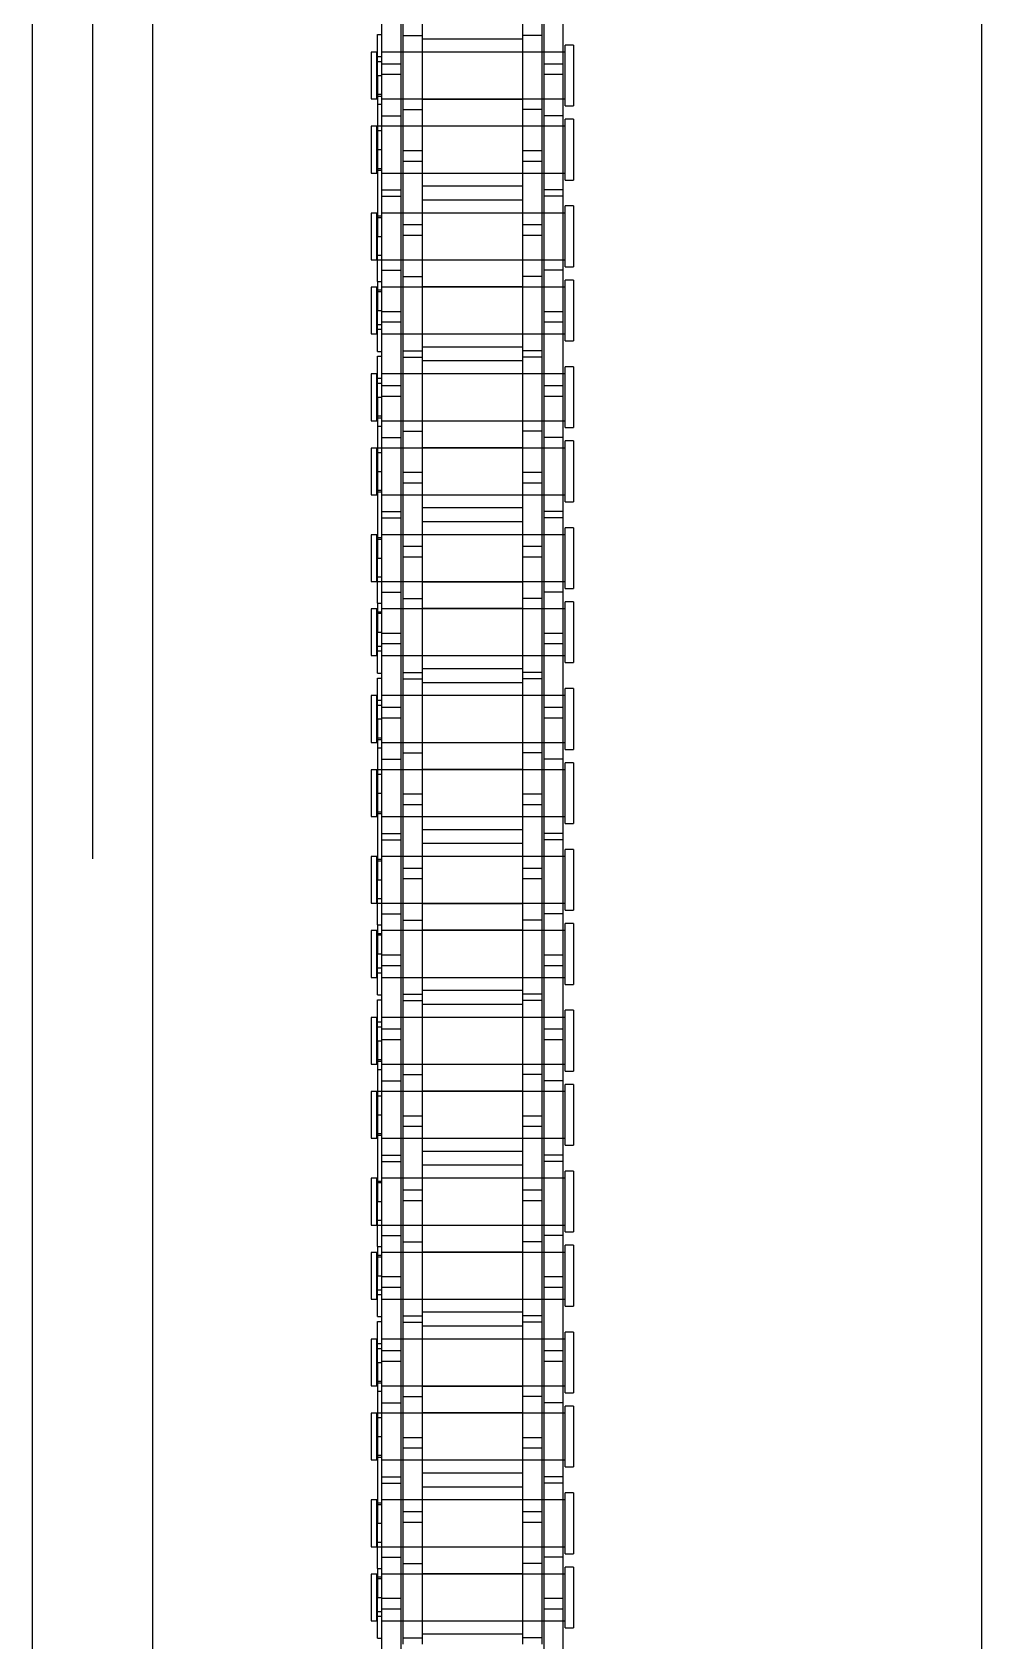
# Model space of a CAD drawing. Header units: metres. Extents: x 0 to 63075, y 0 to 44550.
# Drawn here: x 13957.4 to 14032.4, y 25750.3 to 25877.3 of the extents above; entities that cross this region are included whole.
import ezdxf

# ---------------------------------------------------------------- set-up
doc = ezdxf.new("R2010")
doc.units = ezdxf.units.M
doc.header["$LTSCALE"] = 75
doc.linetypes.add('HIDDEN2', pattern=[4.7625, 3.175, -1.5875])
for name, color, linetype in [('SDM', 7, 'Continuous'), ('SL4', 4, 'Continuous'), ('ST1', 7, 'HIDDEN2')]:
    doc.layers.add(name, color=color, linetype=linetype)

# ---------------------------------------------------------------- blocks, each defined once
blk = doc.blocks.new('A$Ca53c419a')
at = {"layer": 'SL4'}
for p, q in [((2334.74, 495.77), (1009.76, 495.77)), ((1009.76, 486.24), (2334.74, 486.24)), ((1009.76, 420.77), (2334.74, 420.77))]:
    blk.add_line(p, q, dxfattribs=at)
at = {"layer": 'ST1'}
for p, q in [((2334.74, 491), (1009.76, 491)), ((1009.76, 486.24), (2334.74, 486.24)), ((1325.77, 469), (1322.08, 469)), ((1322.08, 469), (1322.08, 468.53)), ((1325.77, 468.53), (1325.77, 469)), ((1331.62, 469), (1327.93, 469)), ((1327.93, 469), (1327.93, 468.53)), ((1331.62, 468.53), (1331.62, 469)), ((1338.47, 469), (1334.78, 469)), ((1334.78, 469), (1334.78, 468.53)), ((1338.47, 468.53), (1338.47, 469)), ((1344.32, 469), (1340.63, 469)), ((1340.63, 469), (1340.63, 468.53)), ((1344.32, 468.53), (1344.32, 469)), ((1351.17, 469), (1347.48, 469)), ((1347.48, 469), (1347.48, 468.53)), ((1351.17, 468.53), (1351.17, 469)), ((1357.02, 469), (1353.33, 469)), ((1353.33, 469), (1353.33, 468.53)), ((1357.02, 468.53), (1357.02, 469)), ((1363.87, 469), (1360.18, 469)), ((1360.18, 469), (1360.18, 468.53)), ((1363.87, 468.53), (1363.87, 469)), ((1369.72, 469), (1366.03, 469)), ((1366.03, 469), (1366.03, 468.53)), ((1369.72, 468.53), (1369.72, 469)), ((1376.57, 469), (1372.88, 469)), ((1372.88, 469), (1372.88, 468.53)), ((1376.57, 468.53), (1376.57, 469)), ((1382.42, 469), (1378.73, 469)), ((1378.73, 469), (1378.73, 468.53)), ((1382.42, 468.53), (1382.42, 469)), ((1389.27, 469), (1385.58, 469)), ((1385.58, 469), (1385.58, 468.53)), ((1389.27, 468.53), (1389.27, 469)), ((1395.12, 469), (1391.43, 469)), ((1391.43, 469), (1391.43, 468.53)), ((1395.12, 468.53), (1395.12, 469)), ((1401.97, 469), (1398.28, 469)), ((1398.28, 469), (1398.28, 468.53)), ((1401.97, 468.53), (1401.97, 469)), ((1407.82, 469), (1404.13, 469)), ((1404.13, 469), (1404.13, 468.53)), ((1407.82, 468.53), (1407.82, 469)), ((1414.67, 469), (1410.98, 469)), ((1410.98, 469), (1410.98, 468.53)), ((1414.67, 468.53), (1414.67, 469)), ((1420.52, 469), (1416.83, 469)), ((1416.83, 469), (1416.83, 468.53)), ((1420.52, 468.53), (1420.52, 469)), ((1427.37, 469), (1423.68, 469)), ((1423.68, 469), (1423.68, 468.53)), ((1427.37, 468.53), (1427.37, 469)), ((1433.22, 469), (1429.53, 469)), ((1429.53, 469), (1429.53, 468.53)), ((1433.22, 468.53), (1433.22, 469)), ((1440.07, 469), (1436.38, 469)), ((1436.38, 469), (1436.38, 468.53)), ((1440.07, 468.53), (1440.07, 469)), ((1445.92, 469), (1442.23, 469)), ((1442.23, 469), (1442.23, 468.53)), ((1445.92, 468.53), (1445.92, 469)), ((1323, 468.16), (1313.9, 468.16)), ((1320.7, 468.49), (1320.7, 468.16)), ((1320.7, 468.49), (1323.93, 468.49)), ((1322.08, 468.53), (1325.77, 468.53)), ((1322.08, 468.16), (1322.08, 466.64)), ((1322.08, 468.16), (1322.08, 453.66)), ((1322.45, 468.53), (1322.45, 468.16)), ((1322.82, 468.49), (1322.82, 468.16)), ((1323.86, 468.16), (1323, 468.16)), ((1323, 466.64), (1323, 468.16)), ((1332.95, 468.16), (1323.86, 468.16)), ((1323.86, 468.16), (1323.86, 466.64)), ((1323.93, 468.49), (1323.93, 468.16)), ((1326.22, 468.49), (1323.93, 468.49)), ((1325.4, 468.16), (1325.4, 468.53)), ((1325.55, 468.49), (1325.55, 468.16)), ((1325.77, 466.64), (1325.77, 468.16)), ((1325.77, 453.66), (1325.77, 468.16)), ((1326.22, 468.49), (1329.78, 468.49)), ((1326.22, 468.49), (1326.22, 468.16)), ((1327.1, 468.16), (1327.1, 466.64)), ((1327.93, 468.53), (1331.62, 468.53)), ((1327.93, 468.49), (1327.93, 466.64)), ((1327.93, 468.16), (1327.93, 453.66)), ((1328.3, 468.53), (1328.3, 468.16)), ((1329.78, 468.49), (1329.78, 468.16)), ((1342.48, 468.49), (1329.78, 468.49)), ((1331.25, 468.16), (1331.25, 468.53)), ((1331.4, 468.49), (1331.4, 468.16)), ((1331.62, 466.64), (1331.62, 468.16)), ((1331.62, 453.66), (1331.62, 468.16)), ((1332.95, 468.16), (1332.95, 466.64)), ((1339.3, 468.16), (1332.95, 468.16)), ((1333.45, 468.16), (1333.45, 466.64)), ((1334.78, 468.53), (1338.47, 468.53)), ((1334.78, 468.16), (1334.78, 466.64)), ((1334.78, 468.16), (1334.78, 453.66)), ((1335.01, 468.49), (1335.01, 468.16)), ((1335.15, 468.53), (1335.15, 468.16)), ((1336.63, 468.49), (1336.63, 468.16)), ((1338.1, 468.16), (1338.1, 468.53)), ((1338.47, 466.64), (1338.47, 468.49)), ((1338.47, 453.66), (1338.47, 468.16)), ((1339.3, 468.16), (1339.3, 466.64)), ((1348.4, 468.16), (1339.3, 468.16)), ((1340.18, 468.16), (1340.18, 468.49)), ((1340.63, 468.53), (1344.32, 468.53)), ((1340.63, 468.16), (1340.63, 466.64)), ((1340.63, 468.16), (1340.63, 453.66)), ((1340.86, 468.49), (1340.86, 468.16)), ((1341, 468.53), (1341, 468.16)), ((1342.48, 468.49), (1342.48, 468.16)), ((1342.48, 468.49), (1345.71, 468.49)), ((1342.55, 466.64), (1342.55, 468.16)), ((1343.41, 468.16), (1343.41, 466.64)), ((1343.58, 468.49), (1343.58, 468.16)), ((1343.95, 468.16), (1343.95, 468.53)), ((1344.32, 466.64), (1344.32, 468.16)), ((1344.32, 453.66), (1344.32, 468.16)), ((1345.71, 468.49), (1345.71, 468.16)), ((1346.1, 468.49), (1346.1, 468.16)), ((1346.1, 468.49), (1349.33, 468.49)), ((1347.48, 468.53), (1351.17, 468.53)), ((1347.48, 468.16), (1347.48, 466.64)), ((1347.48, 468.16), (1347.48, 453.66)), ((1347.85, 468.53), (1347.85, 468.16)), ((1348.22, 468.49), (1348.22, 468.16)), ((1349.26, 468.16), (1348.4, 468.16)), ((1348.4, 466.64), (1348.4, 468.16)), ((1358.35, 468.16), (1349.26, 468.16)), ((1349.26, 468.16), (1349.26, 466.64)), ((1349.33, 468.49), (1349.33, 468.16)), ((1351.62, 468.49), (1349.33, 468.49)), ((1350.8, 468.16), (1350.8, 468.53)), ((1350.95, 468.49), (1350.95, 468.16)), ((1351.17, 466.64), (1351.17, 468.16)), ((1351.17, 453.66), (1351.17, 468.16)), ((1351.62, 468.49), (1355.18, 468.49)), ((1351.62, 468.49), (1351.62, 468.16)), ((1352.5, 468.16), (1352.5, 466.64)), ((1353.33, 468.53), (1357.02, 468.53)), ((1353.33, 468.49), (1353.33, 466.64)), ((1353.33, 468.16), (1353.33, 453.66)), ((1353.7, 468.53), (1353.7, 468.16)), ((1355.18, 468.49), (1355.18, 468.16)), ((1367.88, 468.49), (1355.18, 468.49)), ((1356.65, 468.16), (1356.65, 468.53)), ((1356.8, 468.49), (1356.8, 468.16)), ((1357.02, 466.64), (1357.02, 468.16)), ((1357.02, 453.66), (1357.02, 468.16)), ((1358.35, 468.16), (1358.35, 466.64)), ((1364.7, 468.16), (1358.35, 468.16)), ((1358.85, 468.16), (1358.85, 466.64)), ((1360.18, 468.53), (1363.87, 468.53)), ((1360.18, 468.16), (1360.18, 466.64)), ((1360.18, 468.16), (1360.18, 453.66)), ((1360.41, 468.49), (1360.41, 468.16)), ((1360.55, 468.53), (1360.55, 468.16)), ((1362.03, 468.49), (1362.03, 468.16)), ((1363.5, 468.16), (1363.5, 468.53)), ((1363.87, 466.64), (1363.87, 468.49)), ((1363.87, 453.66), (1363.87, 468.16)), ((1364.7, 468.16), (1364.7, 466.64)), ((1373.8, 468.16), (1364.7, 468.16)), ((1365.58, 468.16), (1365.58, 468.49)), ((1366.03, 468.53), (1369.72, 468.53)), ((1366.03, 468.16), (1366.03, 466.64)), ((1366.03, 468.16), (1366.03, 453.66)), ((1366.26, 468.49), (1366.26, 468.16)), ((1366.4, 468.53), (1366.4, 468.16)), ((1367.88, 468.49), (1367.88, 468.16)), ((1367.88, 468.49), (1371.11, 468.49)), ((1367.95, 466.64), (1367.95, 468.16)), ((1368.81, 468.16), (1368.81, 466.64)), ((1368.98, 468.49), (1368.98, 468.16)), ((1369.35, 468.16), (1369.35, 468.53)), ((1369.72, 466.64), (1369.72, 468.16)), ((1369.72, 453.66), (1369.72, 468.16)), ((1371.11, 468.49), (1371.11, 468.16)), ((1371.5, 468.49), (1371.5, 468.16)), ((1371.5, 468.49), (1374.73, 468.49)), ((1372.88, 468.53), (1376.57, 468.53)), ((1372.88, 468.16), (1372.88, 466.64)), ((1372.88, 468.16), (1372.88, 453.66)), ((1373.25, 468.53), (1373.25, 468.16)), ((1373.62, 468.49), (1373.62, 468.16)), ((1374.66, 468.16), (1373.8, 468.16)), ((1373.8, 466.64), (1373.8, 468.16)), ((1383.75, 468.16), (1374.66, 468.16)), ((1374.66, 468.16), (1374.66, 466.64)), ((1374.73, 468.49), (1374.73, 468.16)), ((1377.02, 468.49), (1374.73, 468.49)), ((1376.2, 468.16), (1376.2, 468.53)), ((1376.35, 468.49), (1376.35, 468.16)), ((1376.57, 466.64), (1376.57, 468.16)), ((1376.57, 453.66), (1376.57, 468.16)), ((1377.02, 468.49), (1380.58, 468.49)), ((1377.02, 468.49), (1377.02, 468.16)), ((1377.9, 468.16), (1377.9, 466.64)), ((1378.73, 468.53), (1382.42, 468.53)), ((1378.73, 468.49), (1378.73, 466.64)), ((1378.73, 468.16), (1378.73, 453.66)), ((1379.1, 468.53), (1379.1, 468.16)), ((1380.58, 468.49), (1380.58, 468.16)), ((1393.28, 468.49), (1380.58, 468.49)), ((1382.05, 468.16), (1382.05, 468.53)), ((1382.2, 468.49), (1382.2, 468.16)), ((1382.42, 466.64), (1382.42, 468.16)), ((1382.42, 453.66), (1382.42, 468.16)), ((1383.75, 468.16), (1383.75, 466.64)), ((1390.1, 468.16), (1383.75, 468.16)), ((1384.25, 468.16), (1384.25, 466.64)), ((1385.58, 468.53), (1389.27, 468.53)), ((1385.58, 468.16), (1385.58, 466.64)), ((1385.58, 468.16), (1385.58, 453.66)), ((1385.81, 468.49), (1385.81, 468.16)), ((1385.95, 468.53), (1385.95, 468.16)), ((1387.43, 468.49), (1387.43, 468.16)), ((1388.9, 468.16), (1388.9, 468.53)), ((1389.27, 466.64), (1389.27, 468.49)), ((1389.27, 453.66), (1389.27, 468.16)), ((1390.1, 468.16), (1390.1, 466.64)), ((1399.2, 468.16), (1390.1, 468.16)), ((1390.98, 468.16), (1390.98, 468.49)), ((1391.43, 468.53), (1395.12, 468.53)), ((1391.43, 468.16), (1391.43, 466.64)), ((1391.43, 468.16), (1391.43, 453.66)), ((1391.66, 468.49), (1391.66, 468.16)), ((1391.8, 468.53), (1391.8, 468.16)), ((1393.28, 468.49), (1393.28, 468.16)), ((1393.28, 468.49), (1396.51, 468.49)), ((1393.35, 466.64), (1393.35, 468.16)), ((1394.21, 468.16), (1394.21, 466.64)), ((1394.38, 468.49), (1394.38, 468.16)), ((1394.75, 468.16), (1394.75, 468.53)), ((1395.12, 466.64), (1395.12, 468.16)), ((1395.12, 453.66), (1395.12, 468.16)), ((1396.51, 468.49), (1396.51, 468.16)), ((1396.9, 468.49), (1396.9, 468.16)), ((1396.9, 468.49), (1400.13, 468.49)), ((1398.28, 468.53), (1401.97, 468.53)), ((1398.28, 468.16), (1398.28, 466.64)), ((1398.28, 468.16), (1398.28, 453.66)), ((1398.65, 468.53), (1398.65, 468.16)), ((1399.02, 468.49), (1399.02, 468.16)), ((1400.06, 468.16), (1399.2, 468.16)), ((1399.2, 466.64), (1399.2, 468.16)), ((1409.15, 468.16), (1400.06, 468.16)), ((1400.06, 468.16), (1400.06, 466.64)), ((1400.13, 468.49), (1400.13, 468.16)), ((1402.42, 468.49), (1400.13, 468.49)), ((1401.6, 468.16), (1401.6, 468.53)), ((1401.75, 468.49), (1401.75, 468.16)), ((1401.97, 466.64), (1401.97, 468.16)), ((1401.97, 453.66), (1401.97, 468.16)), ((1402.42, 468.49), (1405.98, 468.49)), ((1402.42, 468.49), (1402.42, 468.16)), ((1403.3, 468.16), (1403.3, 466.64)), ((1404.13, 468.53), (1407.82, 468.53)), ((1404.13, 468.49), (1404.13, 466.64)), ((1404.13, 468.16), (1404.13, 453.66)), ((1404.5, 468.53), (1404.5, 468.16)), ((1405.98, 468.49), (1405.98, 468.16)), ((1418.68, 468.49), (1405.98, 468.49)), ((1407.45, 468.16), (1407.45, 468.53)), ((1407.6, 468.49), (1407.6, 468.16)), ((1407.82, 466.64), (1407.82, 468.16)), ((1407.82, 453.66), (1407.82, 468.16)), ((1409.15, 468.16), (1409.15, 466.64)), ((1415.5, 468.16), (1409.15, 468.16)), ((1409.65, 468.16), (1409.65, 466.64)), ((1410.98, 468.53), (1414.67, 468.53)), ((1410.98, 468.16), (1410.98, 466.64)), ((1410.98, 468.16), (1410.98, 453.66)), ((1411.21, 468.49), (1411.21, 468.16)), ((1411.35, 468.53), (1411.35, 468.16)), ((1412.83, 468.49), (1412.83, 468.16)), ((1414.3, 468.16), (1414.3, 468.53)), ((1414.67, 466.64), (1414.67, 468.49)), ((1414.67, 453.66), (1414.67, 468.16)), ((1415.5, 468.16), (1415.5, 466.64)), ((1424.6, 468.16), (1415.5, 468.16)), ((1416.38, 468.16), (1416.38, 468.49)), ((1416.83, 468.53), (1420.52, 468.53)), ((1416.83, 468.16), (1416.83, 466.64)), ((1416.83, 468.16), (1416.83, 453.66)), ((1417.06, 468.49), (1417.06, 468.16)), ((1417.2, 468.53), (1417.2, 468.16)), ((1418.68, 468.49), (1418.68, 468.16)), ((1418.68, 468.49), (1421.91, 468.49)), ((1418.75, 466.64), (1418.75, 468.16)), ((1419.61, 468.16), (1419.61, 466.64)), ((1419.78, 468.49), (1419.78, 468.16)), ((1420.15, 468.16), (1420.15, 468.53)), ((1420.52, 466.64), (1420.52, 468.16)), ((1420.52, 453.66), (1420.52, 468.16)), ((1421.91, 468.49), (1421.91, 468.16)), ((1422.3, 468.49), (1422.3, 468.16)), ((1422.3, 468.49), (1425.53, 468.49)), ((1423.68, 468.53), (1427.37, 468.53)), ((1423.68, 468.16), (1423.68, 466.64)), ((1423.68, 468.16), (1423.68, 453.66)), ((1424.05, 468.53), (1424.05, 468.16)), ((1424.42, 468.49), (1424.42, 468.16)), ((1425.46, 468.16), (1424.6, 468.16)), ((1424.6, 466.64), (1424.6, 468.16)), ((1434.55, 468.16), (1425.46, 468.16)), ((1425.46, 468.16), (1425.46, 466.64)), ((1425.53, 468.49), (1425.53, 468.16)), ((1427.82, 468.49), (1425.53, 468.49)), ((1427, 468.16), (1427, 468.53)), ((1427.15, 468.49), (1427.15, 468.16)), ((1427.37, 466.64), (1427.37, 468.16)), ((1427.37, 453.66), (1427.37, 468.16)), ((1427.82, 468.49), (1431.38, 468.49)), ((1427.82, 468.49), (1427.82, 468.16)), ((1428.7, 468.16), (1428.7, 466.64)), ((1429.53, 468.53), (1433.22, 468.53)), ((1429.53, 468.49), (1429.53, 466.64)), ((1429.53, 468.16), (1429.53, 453.66)), ((1429.9, 468.53), (1429.9, 468.16)), ((1431.38, 468.49), (1431.38, 468.16)), ((1444.08, 468.49), (1431.38, 468.49)), ((1432.85, 468.16), (1432.85, 468.53)), ((1433, 468.49), (1433, 468.16)), ((1433.22, 466.64), (1433.22, 468.16)), ((1433.22, 453.66), (1433.22, 468.16)), ((1434.55, 468.16), (1434.55, 466.64)), ((1440.9, 468.16), (1434.55, 468.16)), ((1435.05, 468.16), (1435.05, 466.64)), ((1436.38, 468.53), (1440.07, 468.53)), ((1436.38, 468.16), (1436.38, 466.64)), ((1436.38, 468.16), (1436.38, 453.66)), ((1436.61, 468.49), (1436.61, 468.16)), ((1436.75, 468.53), (1436.75, 468.16)), ((1438.23, 468.49), (1438.23, 468.16)), ((1439.7, 468.16), (1439.7, 468.53)), ((1440.07, 466.64), (1440.07, 468.49)), ((1440.07, 453.66), (1440.07, 468.16)), ((1440.9, 468.16), (1440.9, 466.64)), ((1450, 468.16), (1440.9, 468.16)), ((1441.78, 468.16), (1441.78, 468.49)), ((1442.23, 468.53), (1445.92, 468.53)), ((1442.23, 468.16), (1442.23, 466.64)), ((1442.23, 468.16), (1442.23, 453.66)), ((1442.46, 468.49), (1442.46, 468.16)), ((1442.6, 468.53), (1442.6, 468.16)), ((1444.08, 468.49), (1444.08, 468.16)), ((1444.08, 468.49), (1447.31, 468.49)), ((1444.15, 466.64), (1444.15, 468.16)), ((1445.01, 468.16), (1445.01, 466.64)), ((1445.18, 468.49), (1445.18, 468.16)), ((1445.55, 468.16), (1445.55, 468.53)), ((1445.92, 466.64), (1445.92, 468.16)), ((1445.92, 453.66), (1445.92, 468.16)), ((1447.31, 468.49), (1447.31, 468.16)), ((1323, 466.64), (1313.9, 466.64)), ((1326.6, 466.49), (1320.25, 466.49)), ((1320.75, 466.49), (1320.75, 464.97)), ((1322.08, 466.49), (1322.08, 464.97)), ((1323.86, 466.64), (1323, 466.64)), ((1332.95, 466.64), (1323.86, 466.64)), ((1325.77, 464.97), (1325.77, 466.49)), ((1326.6, 466.49), (1326.6, 464.97)), ((1335.7, 466.49), (1326.6, 466.49)), ((1327.93, 466.49), (1327.93, 464.97)), ((1329.85, 464.97), (1329.85, 466.49)), ((1330.71, 466.49), (1330.71, 464.97)), ((1331.62, 464.97), (1331.62, 466.49)), ((1339.3, 466.64), (1332.95, 466.64)), ((1334.78, 466.49), (1334.78, 464.97)), ((1336.56, 466.49), (1335.7, 466.49)), ((1335.7, 464.97), (1335.7, 466.49)), ((1345.65, 466.49), (1336.56, 466.49)), ((1336.56, 466.49), (1336.56, 464.97)), ((1338.47, 464.97), (1338.47, 466.49)), ((1348.4, 466.64), (1339.3, 466.64)), ((1339.8, 466.49), (1339.8, 464.97)), ((1340.63, 466.49), (1340.63, 464.97)), ((1344.32, 464.97), (1344.32, 466.49)), ((1345.65, 466.49), (1345.65, 464.97)), ((1352, 466.49), (1345.65, 466.49)), ((1346.15, 466.49), (1346.15, 464.97)), ((1347.48, 466.49), (1347.48, 464.97)), ((1349.26, 466.64), (1348.4, 466.64)), ((1358.35, 466.64), (1349.26, 466.64)), ((1351.17, 464.97), (1351.17, 466.49)), ((1352, 466.49), (1352, 464.97)), ((1361.1, 466.49), (1352, 466.49)), ((1353.33, 466.49), (1353.33, 464.97)), ((1355.25, 464.97), (1355.25, 466.49)), ((1356.11, 466.49), (1356.11, 464.97)), ((1357.02, 464.97), (1357.02, 466.49)), ((1364.7, 466.64), (1358.35, 466.64)), ((1360.18, 466.49), (1360.18, 464.97)), ((1361.96, 466.49), (1361.1, 466.49)), ((1361.1, 464.97), (1361.1, 466.49)), ((1371.05, 466.49), (1361.96, 466.49)), ((1361.96, 466.49), (1361.96, 464.97)), ((1363.87, 464.97), (1363.87, 466.49)), ((1373.8, 466.64), (1364.7, 466.64)), ((1365.2, 466.49), (1365.2, 464.97)), ((1366.03, 466.49), (1366.03, 464.97)), ((1369.72, 464.97), (1369.72, 466.49)), ((1371.05, 466.49), (1371.05, 464.97)), ((1377.4, 466.49), (1371.05, 466.49)), ((1371.55, 466.49), (1371.55, 464.97)), ((1372.88, 466.49), (1372.88, 464.97)), ((1374.66, 466.64), (1373.8, 466.64)), ((1383.75, 466.64), (1374.66, 466.64)), ((1376.57, 464.97), (1376.57, 466.49)), ((1377.4, 466.49), (1377.4, 464.97)), ((1386.5, 466.49), (1377.4, 466.49)), ((1378.73, 466.49), (1378.73, 464.97)), ((1380.65, 464.97), (1380.65, 466.49)), ((1381.51, 466.49), (1381.51, 464.97)), ((1382.42, 464.97), (1382.42, 466.49)), ((1390.1, 466.64), (1383.75, 466.64)), ((1385.58, 466.49), (1385.58, 464.97)), ((1387.36, 466.49), (1386.5, 466.49)), ((1386.5, 464.97), (1386.5, 466.49)), ((1396.45, 466.49), (1387.36, 466.49)), ((1387.36, 466.49), (1387.36, 464.97)), ((1389.27, 464.97), (1389.27, 466.49)), ((1399.2, 466.64), (1390.1, 466.64)), ((1390.6, 466.49), (1390.6, 464.97)), ((1391.43, 466.49), (1391.43, 464.97)), ((1395.12, 464.97), (1395.12, 466.49)), ((1396.45, 466.49), (1396.45, 464.97)), ((1402.8, 466.49), (1396.45, 466.49)), ((1396.95, 466.49), (1396.95, 464.97)), ((1398.28, 466.49), (1398.28, 464.97)), ((1400.06, 466.64), (1399.2, 466.64)), ((1409.15, 466.64), (1400.06, 466.64)), ((1401.97, 464.97), (1401.97, 466.49)), ((1402.8, 466.49), (1402.8, 464.97)), ((1411.9, 466.49), (1402.8, 466.49)), ((1404.13, 466.49), (1404.13, 464.97)), ((1406.05, 464.97), (1406.05, 466.49)), ((1406.91, 466.49), (1406.91, 464.97)), ((1407.82, 464.97), (1407.82, 466.49)), ((1415.5, 466.64), (1409.15, 466.64)), ((1410.98, 466.49), (1410.98, 464.97)), ((1412.76, 466.49), (1411.9, 466.49)), ((1411.9, 464.97), (1411.9, 466.49)), ((1421.85, 466.49), (1412.76, 466.49)), ((1412.76, 466.49), (1412.76, 464.97)), ((1414.67, 464.97), (1414.67, 466.49)), ((1424.6, 466.64), (1415.5, 466.64)), ((1416, 466.49), (1416, 464.97)), ((1416.83, 466.49), (1416.83, 464.97)), ((1420.52, 464.97), (1420.52, 466.49)), ((1421.85, 466.49), (1421.85, 464.97)), ((1428.2, 466.49), (1421.85, 466.49)), ((1422.35, 466.49), (1422.35, 464.97)), ((1423.68, 466.49), (1423.68, 464.97)), ((1425.46, 466.64), (1424.6, 466.64)), ((1434.55, 466.64), (1425.46, 466.64)), ((1427.37, 464.97), (1427.37, 466.49)), ((1428.2, 466.49), (1428.2, 464.97)), ((1437.3, 466.49), (1428.2, 466.49)), ((1429.53, 466.49), (1429.53, 464.97)), ((1431.45, 464.97), (1431.45, 466.49)), ((1432.31, 466.49), (1432.31, 464.97)), ((1433.22, 464.97), (1433.22, 466.49)), ((1440.9, 466.64), (1434.55, 466.64)), ((1436.38, 466.49), (1436.38, 464.97)), ((1438.16, 466.49), (1437.3, 466.49)), ((1437.3, 464.97), (1437.3, 466.49)), ((1447.25, 466.49), (1438.16, 466.49)), ((1438.16, 466.49), (1438.16, 464.97)), ((1440.07, 464.97), (1440.07, 466.49)), ((1450, 466.64), (1440.9, 466.64)), ((1441.4, 466.49), (1441.4, 464.97)), ((1442.23, 466.49), (1442.23, 464.97)), ((1445.92, 464.97), (1445.92, 466.49)), ((1447.25, 466.49), (1447.25, 464.97)), ((1453.6, 466.49), (1447.25, 466.49)), ((1326.6, 464.97), (1320.25, 464.97)), ((1321.04, 457.04), (1321.04, 464.97)), ((1322.08, 464.97), (1322.08, 457.04)), ((1325.77, 457.04), (1325.77, 464.97)), ((1325.82, 464.97), (1325.82, 457.04)), ((1335.7, 464.97), (1326.6, 464.97)), ((1327.89, 457.04), (1327.89, 464.97)), ((1327.93, 464.97), (1327.93, 457.04)), ((1331.62, 457.04), (1331.62, 464.97)), ((1332.67, 464.97), (1332.67, 457.04)), ((1333.74, 457.04), (1333.74, 464.97)), ((1334.78, 464.97), (1334.78, 457.04)), ((1336.56, 464.97), (1335.7, 464.97)), ((1345.65, 464.97), (1336.56, 464.97)), ((1338.47, 457.04), (1338.47, 464.97)), ((1338.52, 464.97), (1338.52, 457.04)), ((1340.59, 457.04), (1340.59, 464.97)), ((1340.63, 464.97), (1340.63, 457.04)), ((1344.32, 457.04), (1344.32, 464.97)), ((1345.37, 464.97), (1345.37, 457.04)), ((1352, 464.97), (1345.65, 464.97)), ((1346.44, 457.04), (1346.44, 464.97)), ((1347.48, 464.97), (1347.48, 457.04)), ((1351.17, 457.04), (1351.17, 464.97)), ((1351.22, 464.97), (1351.22, 457.04)), ((1361.1, 464.97), (1352, 464.97)), ((1353.29, 457.04), (1353.29, 464.97)), ((1353.33, 464.97), (1353.33, 457.04)), ((1357.02, 457.04), (1357.02, 464.97)), ((1358.07, 464.97), (1358.07, 457.04)), ((1359.14, 457.04), (1359.14, 464.97)), ((1360.18, 464.97), (1360.18, 457.04)), ((1361.96, 464.97), (1361.1, 464.97)), ((1371.05, 464.97), (1361.96, 464.97)), ((1363.87, 457.04), (1363.87, 464.97)), ((1363.92, 464.97), (1363.92, 457.04)), ((1365.99, 457.04), (1365.99, 464.97)), ((1366.03, 464.97), (1366.03, 457.04)), ((1369.72, 457.04), (1369.72, 464.97)), ((1370.77, 464.97), (1370.77, 457.04)), ((1377.4, 464.97), (1371.05, 464.97)), ((1371.84, 457.04), (1371.84, 464.97)), ((1372.88, 464.97), (1372.88, 457.04)), ((1376.57, 457.04), (1376.57, 464.97)), ((1376.62, 464.97), (1376.62, 457.04)), ((1386.5, 464.97), (1377.4, 464.97)), ((1378.69, 457.04), (1378.69, 464.97)), ((1378.73, 464.97), (1378.73, 457.04)), ((1382.42, 457.04), (1382.42, 464.97)), ((1383.47, 464.97), (1383.47, 457.04)), ((1384.54, 457.04), (1384.54, 464.97)), ((1385.58, 464.97), (1385.58, 457.04)), ((1387.36, 464.97), (1386.5, 464.97)), ((1396.45, 464.97), (1387.36, 464.97)), ((1389.27, 457.04), (1389.27, 464.97)), ((1389.32, 464.97), (1389.32, 457.04)), ((1391.39, 457.04), (1391.39, 464.97)), ((1391.43, 464.97), (1391.43, 457.04)), ((1395.12, 457.04), (1395.12, 464.97)), ((1396.17, 464.97), (1396.17, 457.04)), ((1402.8, 464.97), (1396.45, 464.97)), ((1397.24, 457.04), (1397.24, 464.97)), ((1398.28, 464.97), (1398.28, 457.04)), ((1401.97, 457.04), (1401.97, 464.97)), ((1402.02, 464.97), (1402.02, 457.04)), ((1411.9, 464.97), (1402.8, 464.97)), ((1404.09, 457.04), (1404.09, 464.97)), ((1404.13, 464.97), (1404.13, 457.04)), ((1407.82, 457.04), (1407.82, 464.97)), ((1408.87, 464.97), (1408.87, 457.04)), ((1409.94, 457.04), (1409.94, 464.97)), ((1410.98, 464.97), (1410.98, 457.04)), ((1412.76, 464.97), (1411.9, 464.97)), ((1421.85, 464.97), (1412.76, 464.97)), ((1414.67, 457.04), (1414.67, 464.97)), ((1414.72, 464.97), (1414.72, 457.04)), ((1416.79, 457.04), (1416.79, 464.97)), ((1416.83, 464.97), (1416.83, 457.04)), ((1420.52, 457.04), (1420.52, 464.97)), ((1421.57, 464.97), (1421.57, 457.04)), ((1428.2, 464.97), (1421.85, 464.97)), ((1422.64, 457.04), (1422.64, 464.97)), ((1423.68, 464.97), (1423.68, 457.04)), ((1427.37, 457.04), (1427.37, 464.97)), ((1427.42, 464.97), (1427.42, 457.04)), ((1437.3, 464.97), (1428.2, 464.97)), ((1429.49, 457.04), (1429.49, 464.97)), ((1429.53, 464.97), (1429.53, 457.04)), ((1433.22, 457.04), (1433.22, 464.97)), ((1434.27, 464.97), (1434.27, 457.04)), ((1435.34, 457.04), (1435.34, 464.97)), ((1436.38, 464.97), (1436.38, 457.04)), ((1438.16, 464.97), (1437.3, 464.97)), ((1447.25, 464.97), (1438.16, 464.97)), ((1440.07, 457.04), (1440.07, 464.97)), ((1440.12, 464.97), (1440.12, 457.04)), ((1442.19, 457.04), (1442.19, 464.97)), ((1442.23, 464.97), (1442.23, 457.04)), ((1445.92, 457.04), (1445.92, 464.97)), ((1446.97, 464.97), (1446.97, 457.04)), ((1453.6, 464.97), (1447.25, 464.97)), ((1326.6, 457.04), (1320.25, 457.04)), ((1320.75, 455.52), (1320.75, 457.04)), ((1322.08, 457.04), (1322.08, 455.52)), ((1325.77, 455.52), (1325.77, 457.04)), ((1326.6, 455.52), (1326.6, 457.04)), ((1335.7, 457.04), (1326.6, 457.04)), ((1327.93, 457.04), (1327.93, 455.52)), ((1329.85, 455.52), (1329.85, 457.04)), ((1330.71, 457.04), (1330.71, 455.52)), ((1331.62, 455.52), (1331.62, 457.04)), ((1334.78, 457.04), (1334.78, 455.52)), ((1336.56, 457.04), (1335.7, 457.04)), ((1335.7, 455.52), (1335.7, 457.04)), ((1345.65, 457.04), (1336.56, 457.04)), ((1336.56, 457.04), (1336.56, 455.52)), ((1338.47, 455.52), (1338.47, 457.04)), ((1339.8, 455.52), (1339.8, 457.04)), ((1340.63, 457.04), (1340.63, 455.52)), ((1344.32, 455.52), (1344.32, 457.04)), ((1345.65, 455.52), (1345.65, 457.04)), ((1352, 457.04), (1345.65, 457.04)), ((1346.15, 455.52), (1346.15, 457.04)), ((1347.48, 457.04), (1347.48, 455.52)), ((1351.17, 455.52), (1351.17, 457.04)), ((1352, 455.52), (1352, 457.04)), ((1361.1, 457.04), (1352, 457.04)), ((1353.33, 457.04), (1353.33, 455.52)), ((1355.25, 455.52), (1355.25, 457.04)), ((1356.11, 457.04), (1356.11, 455.52)), ((1357.02, 455.52), (1357.02, 457.04)), ((1360.18, 457.04), (1360.18, 455.52)), ((1361.96, 457.04), (1361.1, 457.04)), ((1361.1, 455.52), (1361.1, 457.04)), ((1371.05, 457.04), (1361.96, 457.04)), ((1361.96, 457.04), (1361.96, 455.52)), ((1363.87, 455.52), (1363.87, 457.04)), ((1365.2, 455.52), (1365.2, 457.04)), ((1366.03, 457.04), (1366.03, 455.52)), ((1369.72, 455.52), (1369.72, 457.04)), ((1371.05, 455.52), (1371.05, 457.04)), ((1377.4, 457.04), (1371.05, 457.04)), ((1371.55, 455.52), (1371.55, 457.04)), ((1372.88, 457.04), (1372.88, 455.52)), ((1376.57, 455.52), (1376.57, 457.04)), ((1377.4, 455.52), (1377.4, 457.04)), ((1386.5, 457.04), (1377.4, 457.04)), ((1378.73, 457.04), (1378.73, 455.52)), ((1380.65, 455.52), (1380.65, 457.04)), ((1381.51, 457.04), (1381.51, 455.52)), ((1382.42, 455.52), (1382.42, 457.04)), ((1385.58, 457.04), (1385.58, 455.52)), ((1387.36, 457.04), (1386.5, 457.04)), ((1386.5, 455.52), (1386.5, 457.04)), ((1396.45, 457.04), (1387.36, 457.04)), ((1387.36, 457.04), (1387.36, 455.52)), ((1389.27, 455.52), (1389.27, 457.04)), ((1390.6, 455.52), (1390.6, 457.04)), ((1391.43, 457.04), (1391.43, 455.52)), ((1395.12, 455.52), (1395.12, 457.04)), ((1396.45, 455.52), (1396.45, 457.04)), ((1402.8, 457.04), (1396.45, 457.04)), ((1396.95, 455.52), (1396.95, 457.04)), ((1398.28, 457.04), (1398.28, 455.52)), ((1401.97, 455.52), (1401.97, 457.04)), ((1402.8, 455.52), (1402.8, 457.04)), ((1411.9, 457.04), (1402.8, 457.04)), ((1404.13, 457.04), (1404.13, 455.52)), ((1406.05, 455.52), (1406.05, 457.04)), ((1406.91, 457.04), (1406.91, 455.52)), ((1407.82, 455.52), (1407.82, 457.04)), ((1410.98, 457.04), (1410.98, 455.52)), ((1412.76, 457.04), (1411.9, 457.04)), ((1411.9, 455.52), (1411.9, 457.04)), ((1421.85, 457.04), (1412.76, 457.04)), ((1412.76, 457.04), (1412.76, 455.52)), ((1414.67, 455.52), (1414.67, 457.04)), ((1416, 455.52), (1416, 457.04)), ((1416.83, 457.04), (1416.83, 455.52)), ((1420.52, 455.52), (1420.52, 457.04)), ((1421.85, 455.52), (1421.85, 457.04)), ((1428.2, 457.04), (1421.85, 457.04)), ((1422.35, 455.52), (1422.35, 457.04)), ((1423.68, 457.04), (1423.68, 455.52)), ((1427.37, 455.52), (1427.37, 457.04)), ((1428.2, 455.52), (1428.2, 457.04)), ((1437.3, 457.04), (1428.2, 457.04)), ((1429.53, 457.04), (1429.53, 455.52)), ((1431.45, 455.52), (1431.45, 457.04)), ((1432.31, 457.04), (1432.31, 455.52)), ((1433.22, 455.52), (1433.22, 457.04)), ((1436.38, 457.04), (1436.38, 455.52)), ((1438.16, 457.04), (1437.3, 457.04)), ((1437.3, 455.52), (1437.3, 457.04)), ((1447.25, 457.04), (1438.16, 457.04)), ((1438.16, 457.04), (1438.16, 455.52)), ((1440.07, 455.52), (1440.07, 457.04)), ((1441.4, 455.52), (1441.4, 457.04)), ((1442.23, 457.04), (1442.23, 455.52)), ((1445.92, 455.52), (1445.92, 457.04)), ((1447.25, 455.52), (1447.25, 457.04)), ((1453.6, 457.04), (1447.25, 457.04)), ((1323, 455.36), (1313.9, 455.36)), ((1326.6, 455.52), (1320.25, 455.52)), ((1322.08, 455.36), (1322.08, 453.84)), ((1323.86, 455.36), (1323, 455.36)), ((1323, 453.84), (1323, 455.36)), ((1332.95, 455.36), (1323.86, 455.36)), ((1323.86, 455.36), (1323.86, 453.84)), ((1325.77, 453.84), (1325.77, 455.36)), ((1335.7, 455.52), (1326.6, 455.52)), ((1327.1, 453.84), (1327.1, 455.36)), ((1327.93, 455.36), (1327.93, 453.84)), ((1331.62, 453.84), (1331.62, 455.36)), ((1332.95, 453.84), (1332.95, 455.36)), ((1339.3, 455.36), (1332.95, 455.36)), ((1333.45, 453.84), (1333.45, 455.36)), ((1334.78, 455.36), (1334.78, 453.84)), ((1336.56, 455.52), (1335.7, 455.52)), ((1345.65, 455.52), (1336.56, 455.52)), ((1338.47, 453.84), (1338.47, 455.36)), ((1339.3, 453.84), (1339.3, 455.36)), ((1348.4, 455.36), (1339.3, 455.36)), ((1340.63, 455.36), (1340.63, 453.84)), ((1342.55, 453.84), (1342.55, 455.36)), ((1343.41, 455.36), (1343.41, 453.84)), ((1344.32, 453.84), (1344.32, 455.36)), ((1352, 455.52), (1345.65, 455.52)), ((1347.48, 455.36), (1347.48, 453.84)), ((1349.26, 455.36), (1348.4, 455.36)), ((1348.4, 453.84), (1348.4, 455.36)), ((1358.35, 455.36), (1349.26, 455.36)), ((1349.26, 455.36), (1349.26, 453.84)), ((1351.17, 453.84), (1351.17, 455.36)), ((1361.1, 455.52), (1352, 455.52)), ((1352.5, 453.84), (1352.5, 455.36)), ((1353.33, 455.36), (1353.33, 453.84)), ((1357.02, 453.84), (1357.02, 455.36)), ((1358.35, 453.84), (1358.35, 455.36)), ((1364.7, 455.36), (1358.35, 455.36)), ((1358.85, 453.84), (1358.85, 455.36)), ((1360.18, 455.36), (1360.18, 453.84)), ((1361.96, 455.52), (1361.1, 455.52)), ((1371.05, 455.52), (1361.96, 455.52)), ((1363.87, 453.84), (1363.87, 455.36)), ((1364.7, 453.84), (1364.7, 455.36)), ((1373.8, 455.36), (1364.7, 455.36)), ((1366.03, 455.36), (1366.03, 453.84)), ((1367.95, 453.84), (1367.95, 455.36)), ((1368.81, 455.36), (1368.81, 453.84)), ((1369.72, 453.84), (1369.72, 455.36)), ((1377.4, 455.52), (1371.05, 455.52)), ((1372.88, 455.36), (1372.88, 453.84)), ((1374.66, 455.36), (1373.8, 455.36)), ((1373.8, 453.84), (1373.8, 455.36)), ((1383.75, 455.36), (1374.66, 455.36)), ((1374.66, 455.36), (1374.66, 453.84)), ((1376.57, 453.84), (1376.57, 455.36)), ((1386.5, 455.52), (1377.4, 455.52)), ((1377.9, 453.84), (1377.9, 455.36)), ((1378.73, 455.36), (1378.73, 453.84)), ((1382.42, 453.84), (1382.42, 455.36)), ((1383.75, 453.84), (1383.75, 455.36)), ((1390.1, 455.36), (1383.75, 455.36)), ((1384.25, 453.84), (1384.25, 455.36)), ((1385.58, 455.36), (1385.58, 453.84)), ((1387.36, 455.52), (1386.5, 455.52)), ((1396.45, 455.52), (1387.36, 455.52)), ((1389.27, 453.84), (1389.27, 455.36)), ((1390.1, 453.84), (1390.1, 455.36)), ((1399.2, 455.36), (1390.1, 455.36)), ((1391.43, 455.36), (1391.43, 453.84)), ((1393.35, 453.84), (1393.35, 455.36)), ((1394.21, 455.36), (1394.21, 453.84)), ((1395.12, 453.84), (1395.12, 455.36)), ((1402.8, 455.52), (1396.45, 455.52)), ((1398.28, 455.36), (1398.28, 453.84)), ((1400.06, 455.36), (1399.2, 455.36)), ((1399.2, 453.84), (1399.2, 455.36)), ((1409.15, 455.36), (1400.06, 455.36)), ((1400.06, 455.36), (1400.06, 453.84)), ((1401.97, 453.84), (1401.97, 455.36)), ((1411.9, 455.52), (1402.8, 455.52)), ((1403.3, 453.84), (1403.3, 455.36)), ((1404.13, 455.36), (1404.13, 453.84)), ((1407.82, 453.84), (1407.82, 455.36)), ((1409.15, 453.84), (1409.15, 455.36)), ((1415.5, 455.36), (1409.15, 455.36)), ((1409.65, 453.84), (1409.65, 455.36)), ((1410.98, 455.36), (1410.98, 453.84)), ((1412.76, 455.52), (1411.9, 455.52)), ((1421.85, 455.52), (1412.76, 455.52)), ((1414.67, 453.84), (1414.67, 455.36)), ((1415.5, 453.84), (1415.5, 455.36)), ((1424.6, 455.36), (1415.5, 455.36)), ((1416.83, 455.36), (1416.83, 453.84)), ((1418.75, 453.84), (1418.75, 455.36)), ((1419.61, 455.36), (1419.61, 453.84)), ((1420.52, 453.84), (1420.52, 455.36)), ((1428.2, 455.52), (1421.85, 455.52)), ((1423.68, 455.36), (1423.68, 453.84)), ((1425.46, 455.36), (1424.6, 455.36)), ((1424.6, 453.84), (1424.6, 455.36)), ((1434.55, 455.36), (1425.46, 455.36)), ((1425.46, 455.36), (1425.46, 453.84)), ((1427.37, 453.84), (1427.37, 455.36)), ((1437.3, 455.52), (1428.2, 455.52)), ((1428.7, 453.84), (1428.7, 455.36)), ((1429.53, 455.36), (1429.53, 453.84)), ((1433.22, 453.84), (1433.22, 455.36)), ((1434.55, 453.84), (1434.55, 455.36)), ((1440.9, 455.36), (1434.55, 455.36)), ((1435.05, 453.84), (1435.05, 455.36)), ((1436.38, 455.36), (1436.38, 453.84)), ((1438.16, 455.52), (1437.3, 455.52)), ((1447.25, 455.52), (1438.16, 455.52)), ((1440.07, 453.84), (1440.07, 455.36)), ((1440.9, 453.84), (1440.9, 455.36)), ((1450, 455.36), (1440.9, 455.36)), ((1442.23, 455.36), (1442.23, 453.84)), ((1444.15, 453.84), (1444.15, 455.36)), ((1445.01, 455.36), (1445.01, 453.84)), ((1445.92, 453.84), (1445.92, 455.36)), ((1453.6, 455.52), (1447.25, 455.52)), ((1323, 453.84), (1313.9, 453.84)), ((1321.53, 453.66), (1326.33, 453.66)), ((1321.53, 453.66), (1321.53, 453)), ((1323.86, 453.84), (1323, 453.84)), ((1332.95, 453.84), (1323.86, 453.84)), ((1326.33, 453), (1326.33, 453.66)), ((1327.38, 453.66), (1332.18, 453.66)), ((1327.38, 453.66), (1327.38, 453)), ((1332.18, 453), (1332.18, 453.66)), ((1339.3, 453.84), (1332.95, 453.84)), ((1334.23, 453.66), (1339.03, 453.66)), ((1334.23, 453.66), (1334.23, 453)), ((1339.03, 453), (1339.03, 453.66)), ((1348.4, 453.84), (1339.3, 453.84)), ((1340.08, 453.66), (1344.88, 453.66)), ((1340.08, 453.66), (1340.08, 453)), ((1344.88, 453), (1344.88, 453.66)), ((1346.93, 453.66), (1351.73, 453.66)), ((1346.93, 453.66), (1346.93, 453)), ((1349.26, 453.84), (1348.4, 453.84)), ((1358.35, 453.84), (1349.26, 453.84)), ((1351.73, 453), (1351.73, 453.66)), ((1352.78, 453.66), (1357.58, 453.66)), ((1352.78, 453.66), (1352.78, 453)), ((1357.58, 453), (1357.58, 453.66)), ((1364.7, 453.84), (1358.35, 453.84)), ((1359.63, 453.66), (1364.43, 453.66)), ((1359.63, 453.66), (1359.63, 453)), ((1364.43, 453), (1364.43, 453.66)), ((1373.8, 453.84), (1364.7, 453.84)), ((1365.48, 453.66), (1370.28, 453.66)), ((1365.48, 453.66), (1365.48, 453)), ((1370.28, 453), (1370.28, 453.66)), ((1372.33, 453.66), (1377.13, 453.66)), ((1372.33, 453.66), (1372.33, 453)), ((1374.66, 453.84), (1373.8, 453.84)), ((1383.75, 453.84), (1374.66, 453.84)), ((1377.13, 453), (1377.13, 453.66)), ((1378.18, 453.66), (1382.98, 453.66)), ((1378.18, 453.66), (1378.18, 453)), ((1382.98, 453), (1382.98, 453.66)), ((1390.1, 453.84), (1383.75, 453.84)), ((1385.03, 453.66), (1389.83, 453.66)), ((1385.03, 453.66), (1385.03, 453)), ((1389.83, 453), (1389.83, 453.66)), ((1399.2, 453.84), (1390.1, 453.84)), ((1390.88, 453.66), (1395.68, 453.66)), ((1390.88, 453.66), (1390.88, 453)), ((1395.68, 453), (1395.68, 453.66)), ((1397.73, 453.66), (1402.53, 453.66)), ((1397.73, 453.66), (1397.73, 453)), ((1400.06, 453.84), (1399.2, 453.84)), ((1409.15, 453.84), (1400.06, 453.84)), ((1402.53, 453), (1402.53, 453.66)), ((1403.58, 453.66), (1408.38, 453.66)), ((1403.58, 453.66), (1403.58, 453)), ((1408.38, 453), (1408.38, 453.66)), ((1415.5, 453.84), (1409.15, 453.84)), ((1410.43, 453.66), (1415.23, 453.66)), ((1410.43, 453.66), (1410.43, 453)), ((1415.23, 453), (1415.23, 453.66)), ((1424.6, 453.84), (1415.5, 453.84)), ((1416.28, 453.66), (1421.08, 453.66)), ((1416.28, 453.66), (1416.28, 453)), ((1421.08, 453), (1421.08, 453.66)), ((1423.13, 453.66), (1427.93, 453.66)), ((1423.13, 453.66), (1423.13, 453)), ((1425.46, 453.84), (1424.6, 453.84)), ((1434.55, 453.84), (1425.46, 453.84)), ((1427.93, 453), (1427.93, 453.66)), ((1428.98, 453.66), (1433.78, 453.66)), ((1428.98, 453.66), (1428.98, 453)), ((1433.78, 453), (1433.78, 453.66)), ((1440.9, 453.84), (1434.55, 453.84)), ((1435.83, 453.66), (1440.63, 453.66)), ((1435.83, 453.66), (1435.83, 453)), ((1440.63, 453), (1440.63, 453.66)), ((1450, 453.84), (1440.9, 453.84)), ((1441.68, 453.66), (1446.48, 453.66)), ((1441.68, 453.66), (1441.68, 453)), ((1446.48, 453), (1446.48, 453.66)), ((1326.33, 453), (1321.53, 453)), ((1332.18, 453), (1327.38, 453)), ((1339.03, 453), (1334.23, 453)), ((1344.88, 453), (1340.08, 453)), ((1351.73, 453), (1346.93, 453)), ((1357.58, 453), (1352.78, 453)), ((1364.43, 453), (1359.63, 453)), ((1370.28, 453), (1365.48, 453)), ((1377.13, 453), (1372.33, 453)), ((1382.98, 453), (1378.18, 453)), ((1389.83, 453), (1385.03, 453)), ((1395.68, 453), (1390.88, 453)), ((1402.53, 453), (1397.73, 453)), ((1408.38, 453), (1403.58, 453)), ((1415.23, 453), (1410.43, 453)), ((1421.08, 453), (1416.28, 453)), ((1427.93, 453), (1423.13, 453)), ((1433.78, 453), (1428.98, 453)), ((1440.63, 453), (1435.83, 453)), ((1446.48, 453), (1441.68, 453))]:
    blk.add_line(p, q, dxfattribs=at)

msp = doc.modelspace()

# ---------------------------------------------------------------- block references
at = {"layer": 'SDM', "rotation": 90}
msp.add_blockref('A$Ca53c419a', (14453.13, 24429.77), dxfattribs=at)

doc.saveas('drawing.dxf')
